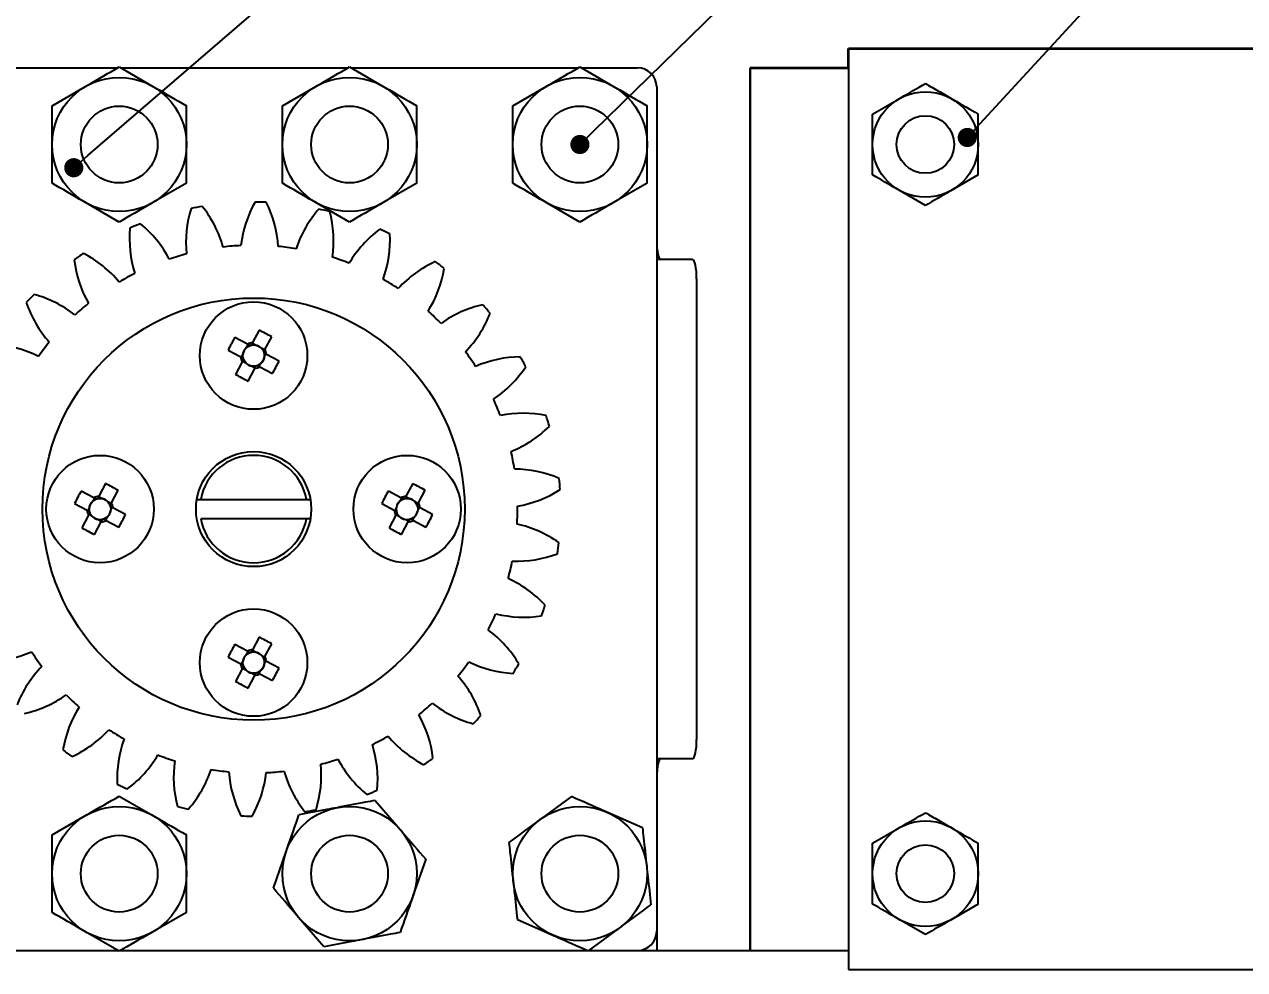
# Model space of a CAD drawing. Header units: millimetres. Extents: x 20430 to 36223, y 4362 to 8014.
# Drawn here: x 20625.5 to 20689.1, y 4538.4 to 4587.7 of the extents above; entities that cross this region are included whole.
import ezdxf
from ezdxf import colors
from ezdxf.entities.mleader import LeaderData, LeaderLine
from ezdxf.math import Vec2, Vec3

# ---------------------------------------------------------------- set-up
doc = ezdxf.new("R2010")
doc.units = ezdxf.units.MM
doc.layers.get('0').update_dxf_attribs({"lineweight": 35})
doc.layers.add('Nét mảnh', color=130, linetype='Continuous', lineweight=13)
doc.layers.add('Nét đậm', color=7, linetype='Continuous', lineweight=35)
doc.styles.add('MtXpl_TCVN_7284', font='')
doc.styles.get("Standard").update_dxf_attribs({"font": '', "height": 4.375})
doc.styles.get('MtXpl_TCVN_7284').set_extended_font_data('TCVN 7284')
doc.styles.get('Standard').set_extended_font_data('TCVN 7284')
doc.dimstyles.new('ISO-25$0', dxfattribs={"dimtxt": 4.375, "dimasz": 2.5, "dimexe": 1.25, "dimexo": 0.625, "dimtad": 1, "dimtxsty": 'Standard', "dimblk": 'OPEN30', "dimcen": 2.5, "dimadec": 0, "dimazin": 0, "dimtfac": 1, "dimtmove": 0, "dimatfit": 3, "dimldrblk": 'OPEN30', "dimfxl": 1, "dimarcsym": 0})

# ---------------------------------------------------------------- blocks, each defined once
blk = doc.blocks.new('_Dot')
at = {"color": 0, "linetype": 'ByBlock', "lineweight": -2}
blk.add_line((-0.5, 0), (-1, 0), dxfattribs=at)
at = {"color": 0, "linetype": 'ByBlock', "const_width": 0.5}
blk.add_lwpolyline([(-0.25, 0, 1), (0.25, 0, 1)], format="xyb", close=True, dxfattribs=at)
blk = doc.blocks.new('_Open30')
at = {"color": 0, "linetype": 'ByBlock', "lineweight": -2}
for p, q in [((-1, 0.268), (0, 0)), ((0, 0), (-1, -0.268)), ((0, 0), (-1, 0))]:
    blk.add_line(p, q, dxfattribs=at)
blk = doc.blocks.new('*D106')
at = {"layer": 'Defpoints', "color": 0, "transparency": 16777216}
for p in [(20779.452, 4636.101), (20459.452, 4562.394), (20779.452, 4562.394)]:
    blk.add_point(p, dxfattribs=at)
at = {"layer": 'Nét mảnh', "color": 0, "lineweight": -2, "transparency": 16777216}
for p, q in [((20459.452, 4563.644), (20459.452, 4638.601)), ((20779.452, 4563.644), (20779.452, 4638.601)), ((20464.452, 4636.101), (20774.452, 4636.101))]:
    blk.add_line(p, q, dxfattribs=at)
at = {"layer": 'Nét mảnh', "color": 0, "lineweight": -2, "transparency": 16777216, "xscale": 5, "yscale": 5, "zscale": 5, "rotation": 180}
blk.add_blockref('_Open30', (20459.452, 4636.101), dxfattribs=at)
at = {"layer": 'Nét mảnh', "color": 0, "lineweight": -2, "transparency": 16777216, "xscale": 5, "yscale": 5, "zscale": 5}
blk.add_blockref('_Open30', (20779.452, 4636.101), dxfattribs=at)
at = {"layer": 'Nét mảnh', "color": 0, "transparency": 16777216, "insert": (20619.452, 4639.101), "char_height": 4.375, "attachment_point": 5}
blk.add_mtext('{\\H0.8x;320}', dxfattribs=at)

msp = doc.modelspace()

# ---------------------------------------------------------------- linework, layer by layer
at = {"color": 18, "linetype": 'Continuous', "lineweight": 25, "true_color": 0x000000}
for p, q in [((20601.452, 4585.394), (20630.381, 4585.394)), ((20630.452, 4585.436), (20632.202, 4584.425)), ((20630.524, 4585.394), (20642.381, 4585.394)), ((20642.452, 4585.436), (20644.202, 4584.425)), ((20642.524, 4585.394), (20654.381, 4585.394)), ((20654.452, 4585.436), (20656.202, 4584.425)), ((20654.524, 4585.394), (20657.452, 4585.394)), ((20663.327, 4539.394), (20663.327, 4585.394)), ((20663.338, 4539.394), (20663.338, 4585.394)), ((20668.452, 4585.394), (20668.452, 4538.394)), ((20626.952, 4583.415), (20628.702, 4584.425)), ((20638.952, 4583.415), (20640.702, 4584.425)), ((20650.952, 4583.415), (20652.702, 4584.425)), ((20658.452, 4584.394), (20658.452, 4539.394)), ((20669.702, 4582.982), (20671.077, 4583.776)), ((20675.202, 4579.806), (20673.827, 4579.013)), ((20633.952, 4579.373), (20632.202, 4578.363)), ((20645.952, 4579.373), (20644.202, 4578.363)), ((20657.952, 4579.373), (20656.202, 4578.363)), ((20672.452, 4578.219), (20671.077, 4579.013)), ((20630.452, 4577.353), (20628.702, 4578.363)), ((20642.452, 4577.353), (20640.702, 4578.363)), ((20654.452, 4577.353), (20652.702, 4578.363)), ((20660.327, 4575.394), (20658.452, 4575.394)), ((20660.536, 4550.394), (20660.536, 4574.394)), ((20637.129, 4570.986), (20636.474, 4571.336)), ((20637.741, 4571.721), (20637.392, 4571.067)), ((20638.045, 4570.718), (20638.394, 4571.372)), ((20636.126, 4570.683), (20636.78, 4570.334)), ((20637.161, 4570.969), (20637.07, 4570.798)), ((20637.546, 4570.942), (20637.375, 4571.034)), ((20638.027, 4570.685), (20637.856, 4570.777)), ((20636.86, 4570.07), (20636.511, 4569.416)), ((20636.904, 4570.487), (20636.813, 4570.316)), ((20636.878, 4570.103), (20637.049, 4570.012)), ((20638.001, 4570.301), (20638.092, 4570.472)), ((20638.779, 4570.105), (20638.125, 4570.454)), ((20637.164, 4569.067), (20637.513, 4569.722)), ((20637.359, 4569.846), (20637.53, 4569.754)), ((20637.744, 4569.819), (20637.835, 4569.991)), ((20637.776, 4569.802), (20638.431, 4569.452)), ((20629.741, 4563.721), (20629.392, 4563.067)), ((20645.741, 4563.721), (20645.392, 4563.067)), ((20629.129, 4562.986), (20628.474, 4563.336)), ((20629.546, 4562.942), (20629.375, 4563.034)), ((20630.045, 4562.718), (20630.394, 4563.372)), ((20645.129, 4562.986), (20644.474, 4563.336)), ((20645.546, 4562.942), (20645.375, 4563.034)), ((20646.045, 4562.718), (20646.394, 4563.372)), ((20628.126, 4562.683), (20628.78, 4562.334)), ((20628.904, 4562.487), (20628.813, 4562.316)), ((20629.161, 4562.969), (20629.07, 4562.798)), ((20630.027, 4562.685), (20629.856, 4562.777)), ((20630.001, 4562.301), (20630.092, 4562.472)), ((20630.779, 4562.105), (20630.125, 4562.454)), ((20634.697, 4562.894), (20640.207, 4562.894)), ((20644.126, 4562.683), (20644.78, 4562.334)), ((20644.904, 4562.487), (20644.813, 4562.316)), ((20645.161, 4562.969), (20645.07, 4562.798)), ((20646.027, 4562.685), (20645.856, 4562.777)), ((20646.001, 4562.301), (20646.092, 4562.472)), ((20646.779, 4562.105), (20646.125, 4562.454)), ((20628.86, 4562.07), (20628.511, 4561.416)), ((20628.878, 4562.103), (20629.049, 4562.012)), ((20629.359, 4561.846), (20629.53, 4561.755)), ((20629.744, 4561.819), (20629.835, 4561.991)), ((20629.776, 4561.802), (20630.431, 4561.452)), ((20640.207, 4561.894), (20634.697, 4561.894)), ((20644.86, 4562.07), (20644.511, 4561.416)), ((20644.878, 4562.103), (20645.049, 4562.012)), ((20645.359, 4561.846), (20645.53, 4561.755)), ((20645.744, 4561.819), (20645.835, 4561.991)), ((20645.776, 4561.802), (20646.431, 4561.452)), ((20629.164, 4561.067), (20629.513, 4561.722)), ((20645.164, 4561.067), (20645.513, 4561.722)), ((20637.741, 4555.721), (20637.392, 4555.067)), ((20638.045, 4554.718), (20638.394, 4555.372)), ((20637.129, 4554.986), (20636.474, 4555.336)), ((20637.161, 4554.969), (20637.07, 4554.798)), ((20637.546, 4554.942), (20637.375, 4555.034)), ((20638.027, 4554.685), (20637.856, 4554.777)), ((20636.126, 4554.683), (20636.78, 4554.334)), ((20636.904, 4554.487), (20636.813, 4554.316)), ((20636.878, 4554.103), (20637.049, 4554.012)), ((20638.001, 4554.301), (20638.092, 4554.472)), ((20638.779, 4554.105), (20638.125, 4554.454)), ((20636.86, 4554.07), (20636.511, 4553.416)), ((20637.164, 4553.067), (20637.513, 4553.722)), ((20637.359, 4553.846), (20637.53, 4553.755)), ((20637.744, 4553.819), (20637.835, 4553.991)), ((20637.776, 4553.802), (20638.431, 4553.452)), ((20658.452, 4549.394), (20660.327, 4549.394)), ((20630.452, 4547.436), (20632.202, 4546.425)), ((20643.788, 4547.208), (20645.106, 4545.677)), ((20654.01, 4547.411), (20652.381, 4546.215)), ((20657.71, 4545.786), (20655.86, 4546.599)), ((20626.952, 4545.415), (20628.702, 4546.425)), ((20669.702, 4544.982), (20671.077, 4545.776)), ((20638.481, 4542.643), (20639.149, 4544.551)), ((20646.424, 4544.145), (20645.756, 4542.238)), ((20675.202, 4541.806), (20673.827, 4541.013)), ((20633.952, 4541.373), (20632.202, 4540.363)), ((20641.117, 4539.58), (20639.799, 4541.112)), ((20651.195, 4541.002), (20653.045, 4540.189)), ((20672.452, 4540.219), (20671.077, 4541.013)), ((20630.452, 4539.353), (20628.702, 4540.363)), ((20654.895, 4539.377), (20656.524, 4540.573)), ((20618.524, 4539.394), (20630.381, 4539.394)), ((20630.524, 4539.394), (20654.856, 4539.394)), ((20654.919, 4539.394), (20668.452, 4539.394)), ((20668.452, 4538.394), (20776.452, 4538.394))]:
    msp.add_line(p, q, dxfattribs=at)
for centre, radius in [((20630.452, 4581.394), 3.5), ((20642.452, 4581.394), 3.5), ((20654.452, 4581.394), 3.5), ((20672.452, 4581.394), 2.75), ((20630.452, 4581.394), 2), ((20642.452, 4581.394), 2), ((20654.452, 4581.394), 2), ((20672.452, 4581.394), 1.5), ((20637.452, 4562.394), 11), ((20637.452, 4570.394), 2.8), ((20637.452, 4570.394), 0.556), ((20629.452, 4562.394), 2.8), ((20637.452, 4562.394), 3), ((20645.452, 4562.394), 2.8), ((20629.452, 4562.394), 0.556), ((20645.452, 4562.394), 0.556), ((20637.452, 4554.394), 2.8), ((20637.452, 4554.394), 0.556), ((20630.452, 4543.394), 3.5), ((20642.452, 4543.394), 3.5), ((20654.452, 4543.394), 3.5), ((20672.452, 4543.394), 2.75), ((20630.452, 4543.394), 2), ((20642.452, 4543.394), 2), ((20654.452, 4543.394), 2), ((20672.452, 4543.394), 1.5)]:
    msp.add_circle(centre, radius, dxfattribs=at)
for centre, radius, start, end in [((20657.452, 4584.394), 1, 0, 90), ((20642.757, 4575.453), 6, 150.65069, 173.54766), ((20637.452, 4562.394), 16, 87.63534, 89.73144), ((20632.753, 4575.683), 6, 3.81912, 26.71608), ((20639.926, 4576.271), 6, 162.65069, 185.54766), ((20637.452, 4562.394), 16, 99.63534, 101.73144), ((20630.093, 4574.416), 6, 15.81912, 38.71608), ((20645.357, 4574.065), 6, 138.65069, 161.54766), ((20637.452, 4562.394), 16, 75.63534, 77.73144), ((20635.619, 4576.37), 6, 351.81912, 14.71608), ((20636.987, 4576.482), 6, 174.65069, 197.54766), ((20637.452, 4562.394), 16, 111.63534, 113.73144), ((20627.754, 4572.623), 6, 27.81912, 50.71608), ((20647.61, 4572.166), 6, 126.65069, 149.54766), ((20637.452, 4562.394), 16, 63.63534, 65.73144), ((20638.565, 4576.446), 6, 339.81912, 2.71608), ((20637.452, 4562.394), 16, 123.63534, 125.73144), ((20625.84, 4570.383), 6, 39.81912, 62.71608), ((20637.452, 4562.394), 13.749, 92.7394, 96.62738), ((20637.452, 4562.394), 13.749, 80.7394, 84.62738), ((20634.068, 4576.077), 6, 186.65069, 209.54766), ((20637.452, 4562.394), 13.749, 104.7394, 108.62738), ((20637.452, 4562.394), 13.749, 68.7394, 72.62738), ((20649.42, 4569.841), 6, 114.65069, 137.54766), ((20637.452, 4562.394), 16, 51.63534, 53.73144), ((20637.452, 4562.394), 13.749, 116.7394, 120.62738), ((20641.462, 4575.907), 6, 327.81912, 350.71608), ((20637.452, 4562.394), 13.749, 56.7394, 60.62738), ((20637.452, 4562.394), 16, 135.63534, 137.73144), ((20624.432, 4567.794), 6, 51.81912, 74.71608), ((20631.297, 4575.075), 6, 198.65069, 221.54766), ((20637.452, 4562.394), 13.749, 128.7394, 132.62738), ((20637.452, 4562.394), 13.749, 44.7394, 48.62738), ((20650.707, 4567.19), 6, 102.65069, 125.54766), ((20644.184, 4574.778), 6, 315.81912, 338.71608), ((20637.452, 4562.394), 16, 39.63534, 41.73144), ((20645.976, 4565.843), 10.975, 149.96797, 153.83204), ((20632.902, 4561.871), 10.975, 59.96797, 63.83204), ((20623.594, 4564.969), 6, 63.81912, 86.71608), ((20637.452, 4562.394), 13.749, 140.7394, 144.62738), ((20637.452, 4570.394), 0.675, 95.13063, 118.66938), ((20637.452, 4570.394), 0.675, 5.13063, 28.66938), ((20637.452, 4570.394), 0.675, 185.13063, 208.66938), ((20628.929, 4574.945), 10.975, 329.96797, 333.83204), ((20637.452, 4562.394), 13.749, 32.7394, 36.62738), ((20651.414, 4564.329), 6, 90.65069, 113.54766), ((20637.452, 4562.394), 16, 27.63534, 29.73144), ((20642.003, 4578.917), 10.975, 239.96797, 243.83204), ((20637.452, 4570.394), 0.675, 275.13063, 298.66938), ((20646.611, 4573.108), 6, 303.81912, 326.71608), ((20637.452, 4562.394), 13.749, 20.7394, 24.62738), ((20651.512, 4561.384), 6, 78.65069, 101.54766), ((20637.452, 4562.394), 16, 15.63534, 17.73144), ((20648.639, 4570.97), 6, 291.81912, 314.71608), ((20637.452, 4562.394), 2.8, 10.28656, 169.71344), ((20637.452, 4562.394), 13.749, 8.7394, 12.62738), ((20650.994, 4558.483), 6, 66.65069, 89.54766), ((20624.902, 4553.871), 10.975, 59.96797, 63.83204), ((20640.902, 4553.871), 10.975, 59.96797, 63.83204), ((20637.452, 4562.394), 16, 3.63534, 5.73144), ((20637.976, 4557.843), 10.975, 149.96797, 153.83204), ((20629.452, 4562.394), 0.675, 95.13063, 118.66938), ((20653.976, 4557.843), 10.975, 149.96797, 153.83204), ((20645.452, 4562.394), 0.675, 95.13063, 118.66938), ((20650.177, 4568.457), 6, 279.81912, 302.71608), ((20629.452, 4562.394), 0.675, 5.13063, 28.66938), ((20645.452, 4562.394), 0.675, 5.13063, 28.66938), ((20637.452, 4562.394), 13.749, 356.7394, 0.62738), ((20629.452, 4562.394), 0.675, 185.13063, 208.66938), ((20629.452, 4562.394), 0.675, 275.13063, 298.66938), ((20620.929, 4566.945), 10.975, 329.96797, 333.83204), ((20637.452, 4562.394), 2.8, 190.28656, 349.71344), ((20645.452, 4562.394), 0.675, 185.13063, 208.66938), ((20645.452, 4562.394), 0.675, 275.13063, 298.66938), ((20636.929, 4566.945), 10.975, 329.96797, 333.83204), ((20634.003, 4570.917), 10.975, 239.96797, 243.83204), ((20650.003, 4570.917), 10.975, 239.96797, 243.83204), ((20649.885, 4555.753), 6, 54.65069, 77.54766), ((20637.452, 4562.394), 16, 351.63534, 353.73144), ((20651.16, 4565.679), 6, 267.81912, 290.71608), ((20637.452, 4562.394), 13.749, 344.7394, 348.62738), ((20648.233, 4553.313), 6, 42.65069, 65.54766), ((20637.452, 4562.394), 16, 339.63534, 341.73144), ((20637.452, 4562.394), 13.749, 332.7394, 336.62738), ((20651.543, 4562.757), 6, 255.81912, 278.71608), ((20646.109, 4551.27), 6, 30.65069, 53.54766), ((20632.902, 4545.871), 10.975, 59.96797, 63.83204), ((20623.491, 4560.459), 6, 270.65069, 293.54766), ((20637.452, 4562.394), 13.749, 212.7394, 216.62738), ((20645.976, 4549.843), 10.975, 149.96797, 153.83204), ((20637.452, 4554.394), 0.675, 95.13063, 118.66938), ((20630.721, 4550.01), 6, 135.81912, 158.71608), ((20637.452, 4554.394), 0.675, 185.13063, 208.66938), ((20637.452, 4554.394), 0.675, 5.13063, 28.66938), ((20628.929, 4558.945), 10.975, 329.96797, 333.83204), ((20637.452, 4562.394), 13.749, 320.7394, 324.62738), ((20651.311, 4559.819), 6, 243.81912, 266.71608), ((20637.452, 4562.394), 16, 327.63534, 329.73144), ((20637.452, 4554.394), 0.675, 275.13063, 298.66938), ((20643.608, 4549.714), 6, 18.65069, 41.54766), ((20642.003, 4562.917), 10.975, 239.96797, 243.83204), ((20624.198, 4557.598), 6, 282.65069, 305.54766), ((20637.452, 4562.394), 13.749, 224.7394, 228.62738), ((20637.452, 4562.394), 13.749, 308.7394, 312.62738), ((20650.473, 4556.994), 6, 231.81912, 254.71608), ((20633.443, 4548.881), 6, 147.81912, 170.71608), ((20640.837, 4548.711), 6, 6.65069, 29.54766), ((20637.452, 4562.394), 16, 315.63534, 317.73144), ((20625.485, 4554.947), 6, 294.65069, 317.54766), ((20637.452, 4562.394), 13.749, 236.7394, 240.62738), ((20636.34, 4548.343), 6, 159.81912, 182.71608), ((20637.452, 4562.394), 13.749, 296.7394, 300.62738), ((20649.065, 4554.405), 6, 219.81912, 242.71608), ((20637.452, 4562.394), 16, 231.63534, 233.73144), ((20637.918, 4548.306), 6, 354.65069, 17.54766), ((20627.295, 4552.622), 6, 306.65069, 329.54766), ((20637.452, 4562.394), 13.749, 248.7394, 252.62738), ((20639.286, 4548.418), 6, 171.81912, 194.71608), ((20634.979, 4548.517), 6, 342.65069, 5.54766), ((20637.452, 4562.394), 13.749, 284.7394, 288.62738), ((20647.151, 4552.165), 6, 207.81912, 230.71608), ((20637.452, 4562.394), 16, 303.63534, 305.73144), ((20629.548, 4550.723), 6, 318.65069, 341.54766), ((20637.452, 4562.394), 13.749, 260.7394, 264.62738), ((20642.152, 4549.105), 6, 183.81912, 206.71608), ((20632.148, 4549.335), 6, 330.65069, 353.54766), ((20637.452, 4562.394), 13.749, 272.7394, 276.62738), ((20644.812, 4550.373), 6, 195.81912, 218.71608), ((20637.452, 4562.394), 16, 243.63534, 245.73144), ((20637.452, 4562.394), 16, 291.63534, 293.73144), ((20637.452, 4562.394), 16, 255.63534, 257.73144), ((20637.452, 4562.394), 16, 279.63534, 281.73144), ((20637.452, 4562.394), 16, 267.63534, 269.73144), ((20657.452, 4540.394), 1, 270, 0)]:
    msp.add_arc(centre, radius, start, end, dxfattribs=at)
for centre, major_axis, ratio, start_param, end_param in [((20658.661, 4576.394), (0, 1), 0.208333, 1.570796, 3.141593), ((20660.327, 4574.394), (0, 1), 0.208333, 4.712389, 6.283185), ((20637.392, 4570.427), (-0.434, 0.232), 0.990116, 5.913772, 6.652598), ((20637.485, 4570.455), (-0.232, -0.434), 0.990116, 2.77218, 3.511006), ((20637.42, 4570.333), (-0.232, -0.434), 0.990116, 5.913772, 6.652598), ((20637.513, 4570.362), (-0.434, 0.232), 0.990116, 2.77218, 3.511006), ((20629.392, 4562.427), (0.434, -0.232), 0.990116, 2.77218, 3.511006), ((20629.485, 4562.455), (-0.232, -0.434), 0.990116, 2.77218, 3.511006), ((20645.392, 4562.427), (-0.434, 0.232), 0.990116, 5.913772, 6.652598), ((20645.485, 4562.455), (0.232, 0.434), 0.990116, 5.913772, 6.652598), ((20629.42, 4562.333), (-0.232, -0.434), 0.990116, 5.913772, 6.652598), ((20629.513, 4562.362), (0.434, -0.232), 0.990116, 5.913772, 6.652598), ((20645.42, 4562.333), (0.232, 0.434), 0.990116, 2.77218, 3.511006), ((20645.513, 4562.362), (-0.434, 0.232), 0.990116, 2.77218, 3.511006), ((20637.392, 4554.427), (0.434, -0.232), 0.990116, 2.77218, 3.511006), ((20637.485, 4554.455), (0.232, 0.434), 0.990116, 5.913772, 6.652598), ((20637.513, 4554.362), (0.434, -0.232), 0.990116, 5.913772, 6.652598), ((20637.42, 4554.333), (0.232, 0.434), 0.990116, 2.77218, 3.511006), ((20660.327, 4550.394), (0, 1), 0.208333, 3.141593, 4.712389), ((20658.661, 4548.394), (0, 1), 0.208333, 0, 1.570796)]:
    msp.add_ellipse(centre, major_axis=major_axis, ratio=ratio, start_param=start_param, end_param=end_param, dxfattribs=at)
for points, knots in [([(20628.702, 4584.425), (20628.744, 4584.449), (20629.335, 4584.79), (20629.914, 4585.125), (20630.452, 4585.436)], [0, 0, 0, 0, 0.070174, 1, 1, 1, 1]), ([(20640.702, 4584.425), (20640.744, 4584.449), (20641.335, 4584.79), (20641.914, 4585.125), (20642.452, 4585.436)], [0, 0, 0, 0, 0.070174, 1, 1, 1, 1]), ([(20652.702, 4584.425), (20652.744, 4584.449), (20653.335, 4584.79), (20653.914, 4585.125), (20654.452, 4585.436)], [0, 0, 0, 0, 0.070174, 1, 1, 1, 1]), ([(20632.202, 4584.425), (20632.244, 4584.401), (20632.835, 4584.06), (20633.414, 4583.726), (20633.952, 4583.415)], [0, 0, 0, 0, 0.070174, 1, 1, 1, 1]), ([(20644.202, 4584.425), (20644.244, 4584.401), (20644.835, 4584.06), (20645.414, 4583.726), (20645.952, 4583.415)], [0, 0, 0, 0, 0.070174, 1, 1, 1, 1]), ([(20656.202, 4584.425), (20656.244, 4584.401), (20656.835, 4584.06), (20657.414, 4583.726), (20657.952, 4583.415)], [0, 0, 0, 0, 0.070174, 1, 1, 1, 1]), ([(20671.077, 4583.776), (20671.11, 4583.794), (20671.574, 4584.063), (20672.029, 4584.325), (20672.452, 4584.57)], [0, 0, 0, 0, 0.07015, 1, 1, 1, 1]), ([(20672.452, 4584.57), (20672.676, 4584.441), (20673.126, 4584.18), (20673.592, 4583.911), (20673.827, 4583.776)], [0, 0, 0, 0, 0.495458, 1, 1, 1, 1]), ([(20626.952, 4581.394), (20626.952, 4581.578), (20626.952, 4582.262), (20626.952, 4582.928), (20626.952, 4583.415)], [0, 0, 0, 0, 0.268634, 1, 1, 1, 1]), ([(20633.952, 4581.394), (20633.952, 4581.578), (20633.952, 4582.262), (20633.952, 4582.928), (20633.952, 4583.415)], [0, 0, 0, 0, 0.268634, 1, 1, 1, 1]), ([(20638.952, 4581.394), (20638.952, 4581.578), (20638.952, 4582.262), (20638.952, 4582.928), (20638.952, 4583.415)], [0, 0, 0, 0, 0.268634, 1, 1, 1, 1]), ([(20645.952, 4581.394), (20645.952, 4581.578), (20645.952, 4582.262), (20645.952, 4582.928), (20645.952, 4583.415)], [0, 0, 0, 0, 0.268634, 1, 1, 1, 1]), ([(20650.952, 4581.394), (20650.952, 4581.578), (20650.952, 4582.262), (20650.952, 4582.928), (20650.952, 4583.415)], [0, 0, 0, 0, 0.268634, 1, 1, 1, 1]), ([(20657.952, 4581.394), (20657.952, 4581.578), (20657.952, 4582.262), (20657.952, 4582.928), (20657.952, 4583.415)], [0, 0, 0, 0, 0.268634, 1, 1, 1, 1]), ([(20673.827, 4583.776), (20673.86, 4583.757), (20674.324, 4583.489), (20674.779, 4583.226), (20675.202, 4582.982)], [0, 0, 0, 0, 0.07015, 1, 1, 1, 1]), ([(20669.702, 4581.394), (20669.702, 4581.538), (20669.702, 4582.076), (20669.702, 4582.599), (20669.702, 4582.982)], [0, 0, 0, 0, 0.268634, 1, 1, 1, 1]), ([(20675.202, 4581.394), (20675.202, 4581.538), (20675.202, 4582.076), (20675.202, 4582.599), (20675.202, 4582.982)], [0, 0, 0, 0, 0.268634, 1, 1, 1, 1]), ([(20626.952, 4579.373), (20626.952, 4579.543), (20626.952, 4580.202), (20626.952, 4580.886), (20626.952, 4581.394)], [0, 0, 0, 0, 0.257551, 1, 1, 1, 1]), ([(20633.952, 4579.373), (20633.952, 4579.543), (20633.952, 4580.202), (20633.952, 4580.886), (20633.952, 4581.394)], [0, 0, 0, 0, 0.257551, 1, 1, 1, 1]), ([(20638.952, 4579.373), (20638.952, 4579.543), (20638.952, 4580.202), (20638.952, 4580.886), (20638.952, 4581.394)], [0, 0, 0, 0, 0.257551, 1, 1, 1, 1]), ([(20645.952, 4579.373), (20645.952, 4579.543), (20645.952, 4580.202), (20645.952, 4580.886), (20645.952, 4581.394)], [0, 0, 0, 0, 0.257551, 1, 1, 1, 1]), ([(20650.952, 4579.373), (20650.952, 4579.543), (20650.952, 4580.202), (20650.952, 4580.886), (20650.952, 4581.394)], [0, 0, 0, 0, 0.257551, 1, 1, 1, 1]), ([(20657.952, 4579.373), (20657.952, 4579.543), (20657.952, 4580.202), (20657.952, 4580.886), (20657.952, 4581.394)], [0, 0, 0, 0, 0.257551, 1, 1, 1, 1]), ([(20669.702, 4579.806), (20669.702, 4579.94), (20669.702, 4580.457), (20669.702, 4580.995), (20669.702, 4581.394)], [0, 0, 0, 0, 0.257551, 1, 1, 1, 1]), ([(20675.202, 4579.806), (20675.202, 4579.94), (20675.202, 4580.457), (20675.202, 4580.995), (20675.202, 4581.394)], [0, 0, 0, 0, 0.257551, 1, 1, 1, 1]), ([(20671.077, 4579.013), (20671.045, 4579.031), (20670.581, 4579.299), (20670.126, 4579.562), (20669.702, 4579.806)], [0, 0, 0, 0, 0.07015, 1, 1, 1, 1]), ([(20628.702, 4578.363), (20628.661, 4578.387), (20628.07, 4578.728), (20627.491, 4579.062), (20626.952, 4579.373)], [0, 0, 0, 0, 0.070174, 1, 1, 1, 1]), ([(20640.702, 4578.363), (20640.661, 4578.387), (20640.07, 4578.728), (20639.491, 4579.062), (20638.952, 4579.373)], [0, 0, 0, 0, 0.070174, 1, 1, 1, 1]), ([(20652.702, 4578.363), (20652.661, 4578.387), (20652.07, 4578.728), (20651.491, 4579.062), (20650.952, 4579.373)], [0, 0, 0, 0, 0.070174, 1, 1, 1, 1]), ([(20673.827, 4579.013), (20673.795, 4578.994), (20673.331, 4578.726), (20672.876, 4578.463), (20672.452, 4578.219)], [0, 0, 0, 0, 0.0701503, 1, 1, 1, 1]), ([(20632.202, 4578.363), (20632.161, 4578.339), (20631.57, 4577.998), (20630.991, 4577.664), (20630.452, 4577.353)], [0, 0, 0, 0, 0.070174, 1, 1, 1, 1]), ([(20644.202, 4578.363), (20644.161, 4578.339), (20643.57, 4577.998), (20642.991, 4577.664), (20642.452, 4577.353)], [0, 0, 0, 0, 0.070174, 1, 1, 1, 1]), ([(20656.202, 4578.363), (20656.161, 4578.339), (20655.57, 4577.998), (20654.991, 4577.664), (20654.452, 4577.353)], [0, 0, 0, 0, 0.070174, 1, 1, 1, 1]), ([(20637.261, 4570.916), (20637.253, 4570.92), (20637.212, 4570.942), (20637.169, 4570.965), (20637.133, 4570.984), (20637.129, 4570.986)], [0, 0, 0, 0, 0.160618, 0.883257, 1, 1, 1, 1]), ([(20637.392, 4571.067), (20637.389, 4571.062), (20637.371, 4571.026), (20637.347, 4570.983), (20637.326, 4570.942), (20637.322, 4570.934)], [0, 0, 0, 0, 0.116743, 0.839382, 1, 1, 1, 1]), ([(20637.974, 4570.586), (20637.978, 4570.593), (20638, 4570.634), (20638.023, 4570.678), (20638.042, 4570.713), (20638.045, 4570.718)], [0, 0, 0, 0, 0.1606178, 0.8832571, 1, 1, 1, 1]), ([(20636.78, 4570.334), (20636.785, 4570.331), (20636.82, 4570.312), (20636.864, 4570.289), (20636.905, 4570.267), (20636.912, 4570.263)], [0, 0, 0, 0, 0.1167429, 0.8393822, 1, 1, 1, 1]), ([(20636.931, 4570.202), (20636.927, 4570.195), (20636.905, 4570.154), (20636.882, 4570.11), (20636.863, 4570.075), (20636.86, 4570.07)], [0, 0, 0, 0, 0.160618, 0.883257, 1, 1, 1, 1]), ([(20638.125, 4570.454), (20638.12, 4570.457), (20638.085, 4570.476), (20638.041, 4570.499), (20638, 4570.521), (20637.993, 4570.525)], [0, 0, 0, 0, 0.116743, 0.839382, 1, 1, 1, 1]), ([(20637.513, 4569.722), (20637.515, 4569.727), (20637.534, 4569.762), (20637.557, 4569.805), (20637.579, 4569.846), (20637.583, 4569.854)], [0, 0, 0, 0, 0.116743, 0.839382, 1, 1, 1, 1]), ([(20637.644, 4569.872), (20637.652, 4569.868), (20637.693, 4569.846), (20637.736, 4569.823), (20637.771, 4569.804), (20637.776, 4569.802)], [0, 0, 0, 0, 0.160618, 0.883257, 1, 1, 1, 1]), ([(20629.392, 4563.067), (20629.389, 4563.062), (20629.371, 4563.026), (20629.347, 4562.983), (20629.326, 4562.942), (20629.322, 4562.934)], [0, 0, 0, 0, 0.116743, 0.839382, 1, 1, 1, 1]), ([(20645.392, 4563.067), (20645.389, 4563.062), (20645.371, 4563.026), (20645.347, 4562.983), (20645.326, 4562.942), (20645.322, 4562.934)], [0, 0, 0, 0, 0.1167429, 0.8393822, 1, 1, 1, 1]), ([(20629.261, 4562.916), (20629.253, 4562.92), (20629.212, 4562.942), (20629.169, 4562.965), (20629.133, 4562.984), (20629.129, 4562.986)], [0, 0, 0, 0, 0.1606178, 0.8832571, 1, 1, 1, 1]), ([(20629.974, 4562.586), (20629.978, 4562.593), (20630, 4562.634), (20630.023, 4562.678), (20630.042, 4562.713), (20630.045, 4562.718)], [0, 0, 0, 0, 0.160618, 0.883257, 1, 1, 1, 1]), ([(20630.125, 4562.454), (20630.12, 4562.457), (20630.085, 4562.476), (20630.041, 4562.499), (20630, 4562.521), (20629.993, 4562.525)], [0, 0, 0, 0, 0.116743, 0.839382, 1, 1, 1, 1]), ([(20634.494, 4562.894), (20634.497, 4562.894), (20634.502, 4562.894), (20634.528, 4562.894), (20634.56, 4562.894), (20634.603, 4562.894), (20634.653, 4562.894), (20634.682, 4562.894), (20634.697, 4562.894)], [0, 0, 0, 0, 0.244624, 0.370897, 0.499561, 0.723785, 0.855508, 1, 1, 1, 1]), ([(20640.207, 4562.894), (20640.223, 4562.894), (20640.252, 4562.894), (20640.302, 4562.894), (20640.345, 4562.894), (20640.377, 4562.894), (20640.403, 4562.894), (20640.408, 4562.894), (20640.411, 4562.894)], [0, 0, 0, 0, 0.1444652, 0.2761792, 0.5004385, 0.6290842, 0.7553509, 1, 1, 1, 1]), ([(20645.261, 4562.916), (20645.253, 4562.92), (20645.212, 4562.942), (20645.169, 4562.965), (20645.133, 4562.984), (20645.129, 4562.986)], [0, 0, 0, 0, 0.160618, 0.883257, 1, 1, 1, 1]), ([(20645.974, 4562.586), (20645.978, 4562.593), (20646, 4562.634), (20646.023, 4562.678), (20646.042, 4562.713), (20646.045, 4562.718)], [0, 0, 0, 0, 0.160618, 0.883257, 1, 1, 1, 1]), ([(20646.125, 4562.454), (20646.12, 4562.457), (20646.085, 4562.476), (20646.041, 4562.499), (20646, 4562.521), (20645.993, 4562.525)], [0, 0, 0, 0, 0.116743, 0.839382, 1, 1, 1, 1]), ([(20628.78, 4562.334), (20628.785, 4562.331), (20628.82, 4562.312), (20628.864, 4562.289), (20628.905, 4562.267), (20628.912, 4562.263)], [0, 0, 0, 0, 0.116743, 0.839382, 1, 1, 1, 1]), ([(20628.931, 4562.202), (20628.927, 4562.195), (20628.905, 4562.154), (20628.882, 4562.11), (20628.863, 4562.075), (20628.86, 4562.07)], [0, 0, 0, 0, 0.160618, 0.883257, 1, 1, 1, 1]), ([(20629.513, 4561.722), (20629.515, 4561.727), (20629.534, 4561.762), (20629.557, 4561.805), (20629.579, 4561.846), (20629.583, 4561.854)], [0, 0, 0, 0, 0.1167429, 0.8393822, 1, 1, 1, 1]), ([(20629.644, 4561.872), (20629.652, 4561.868), (20629.693, 4561.846), (20629.736, 4561.823), (20629.771, 4561.804), (20629.776, 4561.802)], [0, 0, 0, 0, 0.160618, 0.883257, 1, 1, 1, 1]), ([(20640.411, 4561.894), (20640.408, 4561.894), (20640.403, 4561.894), (20640.377, 4561.894), (20640.345, 4561.894), (20640.302, 4561.894), (20640.252, 4561.894), (20640.223, 4561.894), (20640.207, 4561.894)], [0, 0, 0, 0, 0.244624, 0.370897, 0.499561, 0.723785, 0.855508, 1, 1, 1, 1]), ([(20644.78, 4562.334), (20644.785, 4562.331), (20644.82, 4562.312), (20644.864, 4562.289), (20644.905, 4562.267), (20644.912, 4562.263)], [0, 0, 0, 0, 0.116743, 0.839382, 1, 1, 1, 1]), ([(20644.931, 4562.202), (20644.927, 4562.195), (20644.905, 4562.154), (20644.882, 4562.11), (20644.863, 4562.075), (20644.86, 4562.07)], [0, 0, 0, 0, 0.160618, 0.883257, 1, 1, 1, 1]), ([(20645.513, 4561.722), (20645.515, 4561.727), (20645.534, 4561.762), (20645.557, 4561.805), (20645.579, 4561.846), (20645.583, 4561.854)], [0, 0, 0, 0, 0.116743, 0.839382, 1, 1, 1, 1]), ([(20645.644, 4561.872), (20645.652, 4561.868), (20645.693, 4561.846), (20645.736, 4561.823), (20645.771, 4561.804), (20645.776, 4561.802)], [0, 0, 0, 0, 0.1606178, 0.8832571, 1, 1, 1, 1]), ([(20637.261, 4554.916), (20637.253, 4554.92), (20637.212, 4554.942), (20637.169, 4554.965), (20637.133, 4554.984), (20637.129, 4554.986)], [0, 0, 0, 0, 0.160618, 0.883257, 1, 1, 1, 1]), ([(20637.392, 4555.067), (20637.389, 4555.062), (20637.371, 4555.026), (20637.347, 4554.983), (20637.326, 4554.942), (20637.322, 4554.934)], [0, 0, 0, 0, 0.116743, 0.839382, 1, 1, 1, 1]), ([(20636.78, 4554.334), (20636.785, 4554.331), (20636.82, 4554.312), (20636.864, 4554.289), (20636.905, 4554.267), (20636.912, 4554.263)], [0, 0, 0, 0, 0.116743, 0.839382, 1, 1, 1, 1]), ([(20636.931, 4554.202), (20636.927, 4554.195), (20636.905, 4554.154), (20636.882, 4554.11), (20636.863, 4554.075), (20636.86, 4554.07)], [0, 0, 0, 0, 0.1606178, 0.8832571, 1, 1, 1, 1]), ([(20637.974, 4554.586), (20637.978, 4554.593), (20638, 4554.634), (20638.023, 4554.678), (20638.042, 4554.713), (20638.045, 4554.718)], [0, 0, 0, 0, 0.160618, 0.883257, 1, 1, 1, 1]), ([(20638.125, 4554.454), (20638.12, 4554.457), (20638.085, 4554.476), (20638.041, 4554.499), (20638, 4554.521), (20637.993, 4554.525)], [0, 0, 0, 0, 0.1167429, 0.8393822, 1, 1, 1, 1]), ([(20637.513, 4553.722), (20637.515, 4553.727), (20637.534, 4553.762), (20637.557, 4553.805), (20637.579, 4553.846), (20637.583, 4553.854)], [0, 0, 0, 0, 0.116743, 0.839382, 1, 1, 1, 1]), ([(20637.644, 4553.872), (20637.652, 4553.868), (20637.693, 4553.846), (20637.736, 4553.823), (20637.771, 4553.804), (20637.776, 4553.802)], [0, 0, 0, 0, 0.160618, 0.883257, 1, 1, 1, 1]), ([(20628.702, 4546.425), (20628.744, 4546.449), (20629.335, 4546.79), (20629.914, 4547.125), (20630.452, 4547.436)], [0, 0, 0, 0, 0.070174, 1, 1, 1, 1]), ([(20643.788, 4547.208), (20643.621, 4547.177), (20642.974, 4547.055), (20642.302, 4546.928), (20641.802, 4546.833)], [0, 0, 0, 0, 0.257551, 1, 1, 1, 1]), ([(20655.86, 4546.599), (20655.816, 4546.618), (20655.191, 4546.892), (20654.579, 4547.161), (20654.01, 4547.411)], [0, 0, 0, 0, 0.070174, 1, 1, 1, 1]), ([(20641.802, 4546.833), (20641.622, 4546.799), (20640.95, 4546.672), (20640.295, 4546.548), (20639.817, 4546.458)], [0, 0, 0, 0, 0.268634, 1, 1, 1, 1]), ([(20671.077, 4545.776), (20671.11, 4545.794), (20671.574, 4546.063), (20672.029, 4546.325), (20672.452, 4546.57)], [0, 0, 0, 0, 0.07015, 1, 1, 1, 1]), ([(20672.452, 4546.57), (20672.676, 4546.441), (20673.126, 4546.18), (20673.592, 4545.911), (20673.827, 4545.776)], [0, 0, 0, 0, 0.495458, 1, 1, 1, 1]), ([(20632.202, 4546.425), (20632.244, 4546.401), (20632.835, 4546.06), (20633.414, 4545.726), (20633.952, 4545.415)], [0, 0, 0, 0, 0.070174, 1, 1, 1, 1]), ([(20639.149, 4544.551), (20639.165, 4544.596), (20639.39, 4545.24), (20639.611, 4545.871), (20639.817, 4546.458)], [0, 0, 0, 0, 0.070174, 1, 1, 1, 1]), ([(20652.381, 4546.215), (20652.342, 4546.187), (20651.792, 4545.783), (20651.253, 4545.387), (20650.752, 4545.019)], [0, 0, 0, 0, 0.070174, 1, 1, 1, 1]), ([(20626.952, 4543.394), (20626.952, 4543.578), (20626.952, 4544.262), (20626.952, 4544.928), (20626.952, 4545.415)], [0, 0, 0, 0, 0.268634, 1, 1, 1, 1]), ([(20633.952, 4543.394), (20633.952, 4543.578), (20633.952, 4544.262), (20633.952, 4544.928), (20633.952, 4545.415)], [0, 0, 0, 0, 0.268634, 1, 1, 1, 1]), ([(20645.106, 4545.677), (20645.137, 4545.64), (20645.582, 4545.123), (20646.018, 4544.616), (20646.424, 4544.145)], [0, 0, 0, 0, 0.070174, 1, 1, 1, 1]), ([(20657.71, 4545.786), (20657.729, 4545.618), (20657.801, 4544.963), (20657.876, 4544.283), (20657.931, 4543.778)], [0, 0, 0, 0, 0.257551, 1, 1, 1, 1]), ([(20673.827, 4545.776), (20673.86, 4545.757), (20674.324, 4545.489), (20674.779, 4545.226), (20675.202, 4544.982)], [0, 0, 0, 0, 0.07015, 1, 1, 1, 1]), ([(20650.752, 4545.019), (20650.771, 4544.85), (20650.843, 4544.196), (20650.918, 4543.516), (20650.974, 4543.01)], [0, 0, 0, 0, 0.257551, 1, 1, 1, 1]), ([(20669.702, 4543.394), (20669.702, 4543.538), (20669.702, 4544.076), (20669.702, 4544.599), (20669.702, 4544.982)], [0, 0, 0, 0, 0.268634, 1, 1, 1, 1]), ([(20675.202, 4543.394), (20675.202, 4543.538), (20675.202, 4544.076), (20675.202, 4544.599), (20675.202, 4544.982)], [0, 0, 0, 0, 0.268634, 1, 1, 1, 1]), ([(20626.952, 4541.373), (20626.952, 4541.543), (20626.952, 4542.202), (20626.952, 4542.886), (20626.952, 4543.394)], [0, 0, 0, 0, 0.257551, 1, 1, 1, 1]), ([(20633.952, 4541.373), (20633.952, 4541.543), (20633.952, 4542.202), (20633.952, 4542.886), (20633.952, 4543.394)], [0, 0, 0, 0, 0.257551, 1, 1, 1, 1]), ([(20657.931, 4543.778), (20657.952, 4543.595), (20658.026, 4542.915), (20658.099, 4542.253), (20658.153, 4541.769)], [0, 0, 0, 0, 0.268634, 1, 1, 1, 1]), ([(20669.702, 4541.806), (20669.702, 4541.94), (20669.702, 4542.457), (20669.702, 4542.995), (20669.702, 4543.394)], [0, 0, 0, 0, 0.257551, 1, 1, 1, 1]), ([(20675.202, 4541.806), (20675.202, 4541.94), (20675.202, 4542.457), (20675.202, 4542.995), (20675.202, 4543.394)], [0, 0, 0, 0, 0.257551, 1, 1, 1, 1]), ([(20650.974, 4543.01), (20650.994, 4542.828), (20651.069, 4542.148), (20651.142, 4541.486), (20651.195, 4541.002)], [0, 0, 0, 0, 0.268634, 1, 1, 1, 1]), ([(20639.799, 4541.112), (20639.768, 4541.148), (20639.323, 4541.665), (20638.887, 4542.172), (20638.481, 4542.643)], [0, 0, 0, 0, 0.070174, 1, 1, 1, 1]), ([(20645.756, 4542.238), (20645.74, 4542.192), (20645.515, 4541.548), (20645.294, 4540.917), (20645.088, 4540.33)], [0, 0, 0, 0, 0.070174, 1, 1, 1, 1]), ([(20656.524, 4540.573), (20656.563, 4540.601), (20657.113, 4541.005), (20657.652, 4541.401), (20658.153, 4541.769)], [0, 0, 0, 0, 0.070174, 1, 1, 1, 1]), ([(20671.077, 4541.013), (20671.045, 4541.031), (20670.581, 4541.299), (20670.126, 4541.562), (20669.702, 4541.806)], [0, 0, 0, 0, 0.07015, 1, 1, 1, 1]), ([(20628.702, 4540.363), (20628.661, 4540.387), (20628.07, 4540.728), (20627.491, 4541.062), (20626.952, 4541.373)], [0, 0, 0, 0, 0.070174, 1, 1, 1, 1]), ([(20673.827, 4541.013), (20673.795, 4540.994), (20673.331, 4540.726), (20672.876, 4540.463), (20672.452, 4540.219)], [0, 0, 0, 0, 0.0701503, 1, 1, 1, 1]), ([(20632.202, 4540.363), (20632.161, 4540.339), (20631.57, 4539.998), (20630.991, 4539.664), (20630.452, 4539.353)], [0, 0, 0, 0, 0.070174, 1, 1, 1, 1]), ([(20645.088, 4540.33), (20644.921, 4540.299), (20644.274, 4540.176), (20643.602, 4540.049), (20643.103, 4539.955)], [0, 0, 0, 0, 0.257551, 1, 1, 1, 1]), ([(20653.045, 4540.189), (20653.089, 4540.17), (20653.714, 4539.896), (20654.326, 4539.627), (20654.895, 4539.377)], [0, 0, 0, 0, 0.070174, 1, 1, 1, 1]), ([(20643.103, 4539.955), (20642.922, 4539.921), (20642.25, 4539.794), (20641.596, 4539.67), (20641.117, 4539.58)], [0, 0, 0, 0, 0.268634, 1, 1, 1, 1])]:
    msp.add_open_spline(points, degree=3, knots=knots, dxfattribs=at)
at = {"layer": 'Nét đậm', "color": 18, "true_color": 0x000000}
for p, q in [((20668.452, 4585.394), (20668.452, 4586.394)), ((20668.452, 4586.394), (20776.452, 4586.394)), ((20663.327, 4585.394), (20668.452, 4585.394))]:
    msp.add_line(p, q, dxfattribs=at)

# ---------------------------------------------------------------- dimensions: what is measured, and where the dimension line sits
at = {"layer": 'Nét mảnh', "color": 18, "true_color": 0x000000}
dim = msp.add_linear_dim(base=(20779.452, 4636.101), p1=(20459.452, 4562.394), p2=(20779.452, 4562.394), text='{\\H0.8x;<>}', dimstyle='ISO-25$0', override={"dimscale": 2, "dimtxt": 3.5}, dxfattribs=at)
dim.commit()
dim.dimension.update_dxf_attribs({"geometry": '*D106', "text_midpoint": (20619.452, 4639.101)})

# ---------------------------------------------------------------- leaders
ml = msp.add_multileader_mtext('Standard', dxfattribs=at)
ml.set_content('5', color=(0, 0, 0), style='MtXpl_TCVN_7284')
ml.set_leader_properties()
ml.set_arrow_properties(name='DOT')
ml.build(insert=Vec2(0, 0))
ml.multileader.update_dxf_attribs({"text_left_attachment_type": 5, "text_right_attachment_type": 5, "dogleg_length": 3, "arrow_head_size": 1})
ctx = ml.context
ctx.base_point, ctx.char_height, ctx.arrow_head_size, ctx.landing_gap_size, ctx.plane_origin = Vec3(20651.891, 4598.125), 5, 1, 0, Vec3(20628.084, 4580.184)
ctx.left_attachment, ctx.right_attachment = 5, 5
notes = []
notes.append((ctx, [(0, (1, 1, 0), (20648.891, 4598.125), (1, 0), 3, [(0, [(20628.084, 4580.184)], 0, [])])]))
ctx.mtext.insert, ctx.mtext.flow_direction = Vec3(20651.891, 4604.125), 5
ml = msp.add_multileader_mtext('Standard', dxfattribs=at)
ml.set_content('4', color=(0, 0, 0), style='MtXpl_TCVN_7284')
ml.set_leader_properties()
ml.set_arrow_properties(name='DOT')
ml.build(insert=Vec2(0, 0))
ml.multileader.update_dxf_attribs({"text_left_attachment_type": 5, "text_right_attachment_type": 5, "dogleg_length": 3, "arrow_head_size": 1})
ctx = ml.context
ctx.base_point, ctx.char_height, ctx.arrow_head_size, ctx.landing_gap_size, ctx.plane_origin = Vec3(20674.566, 4598.125), 5, 1, 0, Vec3(20656.503, 4583.081)
ctx.left_attachment, ctx.right_attachment = 5, 5
notes.append((ctx, [(0, (1, 1, 0), (20671.566, 4598.125), (1, 0), 3, [(0, [(20654.452, 4581.394)], 0, [])])]))
ctx.mtext.insert, ctx.mtext.flow_direction = Vec3(20674.566, 4604.125), 5
ml = msp.add_multileader_mtext('Standard', dxfattribs=at)
ml.set_content('3', color=(0, 0, 0), style='MtXpl_TCVN_7284')
ml.set_leader_properties()
ml.set_arrow_properties(name='DOT')
ml.build(insert=Vec2(0, 0))
ml.multileader.update_dxf_attribs({"text_left_attachment_type": 5, "text_right_attachment_type": 5, "dogleg_length": 3, "arrow_head_size": 1})
ctx = ml.context
ctx.base_point, ctx.char_height, ctx.arrow_head_size, ctx.landing_gap_size, ctx.plane_origin = Vec3(20692.698, 4598.125), 5, 1, 0, Vec3(20674.635, 4581.761)
ctx.left_attachment, ctx.right_attachment = 5, 5
notes.append((ctx, [(0, (1, 1, 0), (20689.698, 4598.125), (1, 0), 3, [(0, [(20674.635, 4581.761)], 0, [])])]))
ctx.mtext.insert, ctx.mtext.flow_direction = Vec3(20692.698, 4604.125), 5
for ctx, leaders in notes:
    for number, flags, end, landing, length, lines in leaders:
        leader = LeaderData()
        leader.index, (leader.has_last_leader_line, leader.has_dogleg_vector, leader.attachment_direction) = number, flags
        leader.last_leader_point, leader.dogleg_vector, leader.dogleg_length = Vec3(end), Vec3(landing), length
        for number, points, colour, breaks in lines:
            line = LeaderLine()
            line.index, line.vertices, line.color, line.breaks = number, Vec3.list(points), colors.encode_raw_color(colour), breaks
            leader.lines.append(line)
        ctx.leaders.append(leader)

doc.saveas('drawing.dxf')
